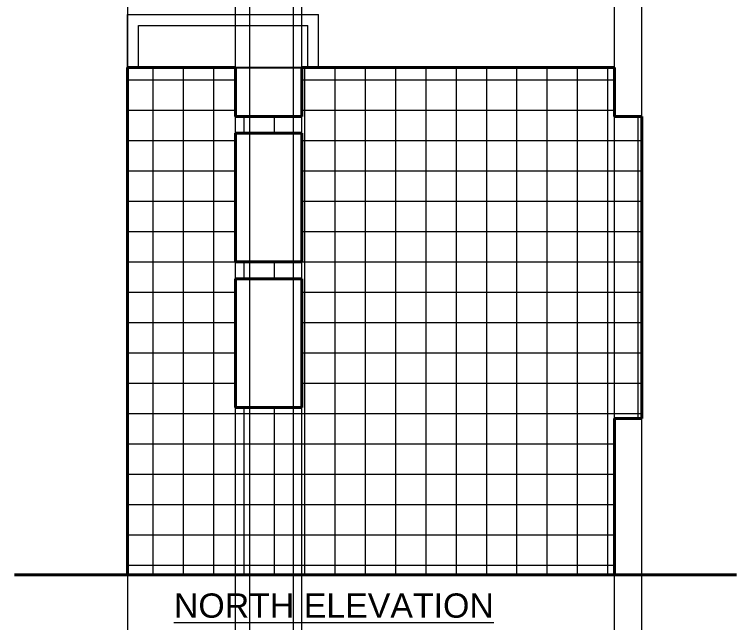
# Model space of a CAD drawing. Header units: inches. Extents: x 136316 to 155547, y -21384 to -17606.
# Drawn here: x 153878 to 154474, y -20501 to -20000 of the extents above; entities that cross this region are included whole.
import ezdxf

# ---------------------------------------------------------------- set-up
doc = ezdxf.new("R2010")
doc.units = ezdxf.units.IN
doc.header["$LTSCALE"] = 0.5
doc.header["$MEASUREMENT"] = 0
for name, color, linetype, lineweight in [('Annotate-Lite.w', 177, 'Continuous', 9), ('hatch', 9, 'Continuous', 5), ('PARAPET', 50, 'Continuous', 13), ('Text-100.w', 254, 'Continuous', 9), ('wall', 1, 'Continuous', 40), ('wall light', 6, 'Continuous', 25)]:
    doc.layers.add(name, color=color, linetype=linetype, lineweight=lineweight)
doc.styles.add('arial', font='arial.ttf')

msp = doc.modelspace()

# ---------------------------------------------------------------- hatches: boundary and pattern name
at = {"layer": 'hatch'}
h = msp.add_hatch(dxfattribs=at)
h.set_pattern_fill('ANSI37', color=256, scale=200, angle=45)
h.set_pattern_definition([(90, (18192.848, 1071.578), (-25, 0), []), (180, (18192.848, 1071.578), (-4e-15, -25), [])])
h.paths.add_polyline_path([(154115.25, -20043.16), (154115.25, -20083.52), (154060.71, -20083.52), (154060.71, -20043.16), (153971.72, -20043.16), (153971.72, -20461.52), (154373.4, -20461.52), (154373.4, -20332.52), (154395.73, -20332.52), (154395.73, -20083.52), (154373.4, -20083.52), (154373.4, -20043.16)])
h.paths.add_polyline_path([(154115.25, -20203.52), (154060.71, -20203.52), (154060.71, -20097.52), (154115.25, -20097.52)], flags=16)
h.paths.add_polyline_path([(154115.25, -20217.52), (154115.25, -20323.52), (154060.71, -20323.52), (154060.71, -20217.52)], flags=16)

# ---------------------------------------------------------------- linework, layer by layer
at = {"layer": 'Annotate-Lite.w'}
for p in [(153971.8, -19772.42), (154060.79, -19776.75), (154072.56, -19046.46), (154108.56, -19047.46), (154115.33, -19794.09), (154373.4, -19752.86), (154395.81, -19183.51)]:
    msp.add_xline(p, (0, 1), dxfattribs=at)
at = {"layer": 'PARAPET'}
for p, q in [((153971.72, -19999.52), (154129.25, -19999.52)), ((153971.72, -20043.16), (153971.72, -19999.52)), ((154129.25, -20043.16), (154129.25, -19999.52)), ((153980.72, -20008.52), (154120.25, -20008.52)), ((153980.72, -20043.16), (153980.72, -20008.52)), ((154120.25, -20043.16), (154120.25, -20008.52))]:
    msp.add_line(p, q, dxfattribs=at)
at = {"layer": 'wall'}
for p, q in [((153971.72, -20461.52), (153971.72, -20043.16)), ((154060.71, -20043.16), (153971.72, -20043.16)), ((154060.71, -20043.16), (154060.71, -20083.52)), ((154373.4, -20043.16), (154115.25, -20043.16)), ((154115.25, -20043.16), (154115.25, -20083.52)), ((154373.4, -20043.16), (154373.4, -20083.52)), ((154115.25, -20083.52), (154060.71, -20083.52)), ((154395.73, -20083.52), (154373.4, -20083.52)), ((154395.73, -20332.52), (154395.73, -20083.52)), ((154060.71, -20097.52), (154060.71, -20203.52)), ((154115.25, -20097.52), (154060.71, -20097.52)), ((154115.25, -20097.52), (154115.25, -20203.52)), ((154115.25, -20203.52), (154060.71, -20203.52)), ((154060.71, -20217.52), (154060.71, -20323.52)), ((154115.25, -20217.52), (154060.71, -20217.52)), ((154115.25, -20217.52), (154115.25, -20323.52)), ((154115.25, -20323.52), (154060.71, -20323.52)), ((154395.73, -20332.52), (154373.4, -20332.52)), ((154373.4, -20332.52), (154373.4, -20461.52)), ((154473.97, -20461.52), (153878.33, -20461.52))]:
    msp.add_line(p, q, dxfattribs=at)
at = {"layer": 'wall light'}
msp.add_line((154060.71, -20043.16), (154115.25, -20043.16), dxfattribs=at)

# ---------------------------------------------------------------- texts
at = {"layer": 'Text-100.w', "insert": (154141.84, -20476.82), "char_height": 20, "attachment_point": 2, "style": 'arial'}
msp.add_mtext_dynamic_manual_height_columns('{\\LNORTH ELEVATION}', width=940.9712, gutter_width=100, heights=[0], dxfattribs=at)

doc.saveas('drawing.dxf')
